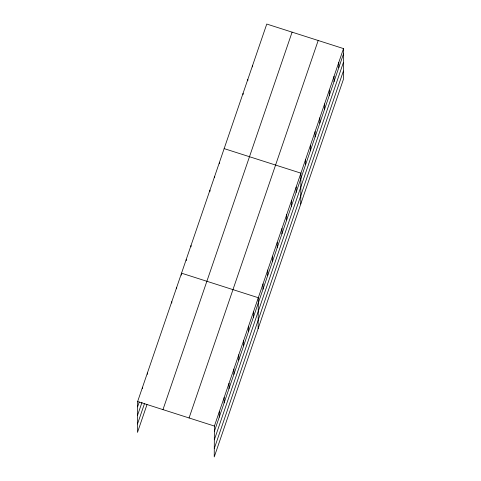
<?xml version="1.0" encoding="UTF-8"?>
<svg xmlns="http://www.w3.org/2000/svg" width="481" height="481" viewBox="0 0 481 481"><rect width="100%" height="100%" fill="white"/><g stroke="black" fill="none" stroke-linecap="round" stroke-linejoin="round"><path stroke-width="0.72" d="M343.518 48.593L214.4 426.064L214.237 456.95L343.362 79.479L343.518 48.593L266.763 24.05L137.638 401.521L137.482 432.407L147.006 404.563M142.514 388.594L142.52 387.259M147.39 374.332L147.396 373.003M171.777 303.03L171.783 301.701M176.659 288.774L176.665 287.44M181.529 275.174L181.541 273.184L258.303 297.727L258.141 328.607M186.267 260.672L186.273 259.343M191.005 246.831L191.011 245.502M209.938 191.468L209.95 190.139M214.676 177.627L214.682 176.299M219.408 163.787L219.414 162.458M219.252 417.129L219.282 411.808M224.128 402.868L224.158 397.546M229.01 388.606L229.034 383.285M233.886 374.344L233.91 369.029M238.762 360.089L238.792 354.768M243.079 94.583L243.091 93.254M243.639 345.827L243.669 340.506M247.817 80.742L247.823 79.413M248.521 331.565L248.545 326.244M252.549 66.901L252.555 65.572M253.397 317.31L253.427 311.989M263.011 289.207L263.035 283.886M267.743 275.366L267.773 270.045M272.474 261.526L272.505 256.205M277.212 247.685L277.242 242.364M281.944 233.844L281.974 228.523M286.682 220.003L286.706 214.682M291.414 206.163L291.444 200.842M296.152 192.322L296.176 187.001M300.751 204.046L300.914 173.16L224.152 148.617M305.615 164.64L305.645 159.319M310.353 150.8L310.377 145.478M315.085 136.959L315.115 131.638M319.823 123.118L319.847 117.797M324.555 109.277L324.585 103.956M329.293 95.436L329.317 90.115M334.024 81.596L334.054 76.275M338.756 67.755L338.786 62.434M137.614 406.842L139.237 402.092M137.566 415.277L141.985 402.375M137.524 423.971L144.492 403.601M162.975 409.62L292.093 32.149M189.069 417.965L318.188 40.494M214.376 431.385L343.494 53.914M214.328 439.82L343.446 62.35M214.285 448.514L343.404 71.044M137.638 401.521L214.4 426.064"/></g></svg>
